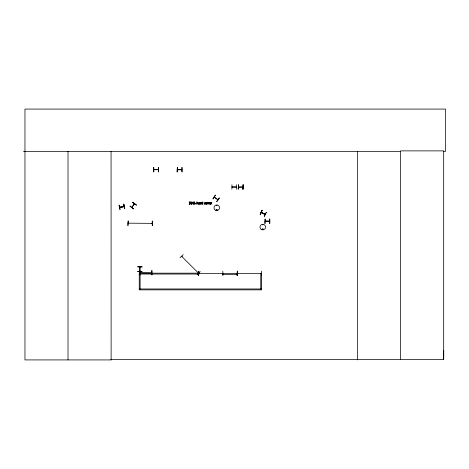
<?xml version="1.0" encoding="UTF-8"?>
<svg xmlns="http://www.w3.org/2000/svg" width="469" height="469" viewBox="0 0 469 469"><rect width="100%" height="100%" fill="white"/><g stroke="black" fill="none" stroke-linecap="round" stroke-linejoin="round"><path stroke-width="0.7" d="M443.357 151.364L445.55 151.364L445.55 109.078L24.963 109.078L24.963 359.922L111.13 359.922L111.071 359.43L443.68 359.43L443.744 350.361M137.646 266.925L142.13 266.984M139.85 271.422L140.008 267.084M142.013 271.528L137.523 271.639L142.007 271.586M181.609 256.285L181.96 256.637L181.82 256.209M198.698 273.122L198.223 272.905L198.58 273.257M214.233 197.162L217.933 199.612M216.549 205.44C217.258 204.642 216.819 206.36 216.602 205.328M216.526 209.866C217.37 208.881 216.801 211.021 216.531 209.713M217.211 209.977C216.461 208.418 216.232 211.05 217.141 210.065M262.529 224.757L263.015 224.692L262.564 224.815M262.341 229.177C263.472 227.87 263.015 230.472 262.388 229.282M139.873 272.688L151.645 272.847M263.033 229.247C261.966 229.968 263.091 228.092 262.968 229.37M264.704 214.28L265.237 214.257L261.28 212.469M260.178 214.31L262.224 210.317M264.27 216.367L266.31 212.375M119.742 207.216L124.097 206.571L119.788 207.415M123.599 206.419L123.605 206.682M139.809 266.984L139.897 271.399M128.178 223.197L128.676 223.197L128.195 223.379M199.313 273.497L198.844 273.497M153.902 169.602L154.401 169.755M157.865 169.807L158.381 169.602L153.949 169.755M177.37 169.602L177.839 169.79M181.403 169.796L181.855 169.602M269.095 221.175L269.593 221.175M131.807 207.316L134.374 203.698M134.474 203.827L131.982 207.38M216.672 201.564L219.281 197.918M216.807 201.658L219.433 198.024M217.874 199.776L214.274 197.191M152.179 223.355L128.272 223.174M128.225 223.355L128.676 223.35M199.266 273.491L198.874 273.321L222.781 273.474L222.359 273.292M222.769 273.491L222.423 273.527M237.367 273.321L237.865 273.316L237.378 273.497M153.949 169.602L158.323 169.585M231.979 186.932L236.353 186.92M265.653 221.38C263.361 220.541 276.54 221.954 265.155 221.333M180.043 257.786L183.238 254.638M197.056 274.799L200.228 271.627M261.274 212.264L261.591 212.615M119.736 207.198L123.992 206.331M120.691 207.357L123.2 206.788M119.202 205.146L120.082 209.543M152.085 223.402L151.774 223.402M261.274 273.497L260.916 273.48M242.86 187.137L238.563 187.113M265.202 221.128L269.534 221.157M151.868 270.525L151.88 275.01L151.897 270.525M152.413 221.034L152.419 225.513M128.225 223.197L128.629 223.197M222.816 271.158L222.904 275.637M237.461 273.497L261.315 273.321L260.911 273.321M261.38 275.637L261.415 271.158M23.45 151.54L24.963 151.534M24.963 151.364L400.632 151.364M153.65 167.439L153.674 171.918M181.855 167.439L181.913 171.918M177.417 169.602L181.761 169.579M181.855 169.807L177.417 169.796M231.932 184.768L231.903 189.253M242.86 186.885L238.481 187.113M232.026 187.113L236.417 187.137M236.417 189.253L236.476 184.768M269.845 219.011L269.822 223.496M139.246 274.037L199.008 274.037L199.008 273.169L139.246 273.169L139.246 289.854L261.638 289.854L261.638 274.037L260.764 274.037L260.764 288.98M139.246 288.98L261.638 288.98M137.652 266.697L142.136 266.814M151.739 223.373L152.179 223.197M261.368 212.287L265.237 214.257M262.024 212.985L264.334 214.116M266.251 212.346L264.24 216.35M132.633 202.42L136.303 204.994M198.545 273.222L181.644 256.32L182.036 256.426M123.646 204.191L124.584 208.576M118.979 205.193L119.917 209.579M237.32 271.158L237.32 275.637M152.226 221.034L152.255 225.513M139.868 275.01L139.868 270.525L139.75 273.093M443.68 359.43L443.68 150.877L400.632 150.877L400.632 359.43M357.577 151.364L357.577 359.922M269.657 219.011L269.657 223.496M265.049 223.496L265.114 219.011L264.885 223.496M242.983 184.768L242.983 189.253M182.083 167.439L182.083 171.918M158.61 171.918L158.381 167.439L158.416 171.918M153.838 167.439L153.838 171.918M140.12 274.037L140.12 288.98M111.065 151.364L111.13 359.922M68.017 151.364L68.017 359.922M190.338 203.077A0.662 0.662 0 0 0 189.992 202.86L189.47 202.843L189.47 202.215L190.461 201.934L189.159 201.934C188.937 203.458 191.633 203.517 189.066 204.22L190.156 204.22L190.461 203.358A0.586 0.586 0 0 0 190.232 202.977M190.789 202.825C191.915 208.166 193.392 198.909 190.789 202.825M191.118 202.708C191.246 206.518 192.736 200.767 191.118 202.708M192.595 202.426C193.304 205.1 194.272 200.486 192.595 202.426M194.324 203.482C195.04 206.155 196.001 201.541 194.324 203.482M204.548 203.265C204.408 204.437 206.647 203.974 204.724 204.285A0.686 0.686 0 0 1 204.367 203.986L204.461 202.725L205.586 202.626L204.548 203.265M207.316 203.417L207.099 204.109A0.704 0.704 0 0 1 206.694 204.337L205.85 203.962L205.95 202.725A0.709 0.709 0 0 1 206.354 202.497L206.694 202.497A0.698 0.698 0 0 1 207.099 202.725L207.316 203.417M192.882 202.385C192.97 204.32 193.908 201.394 192.882 202.385M194.617 203.435C194.676 205.363 195.684 202.456 194.617 203.435M201.43 203.212L201.693 204.22L202.901 204.302L202.901 201.828L202.602 202.602A0.809 0.809 0 0 0 202.016 202.497A0.698 0.698 0 0 0 201.641 202.725L201.43 203.212M209.139 203.218L209.485 204.208L210.622 204.197L209.438 203.593L210.657 203.446L210.358 202.585L209.614 202.544L209.139 203.218M206.073 203.118C206.29 205.868 207.761 201.688 206.073 203.118M201.752 203.136C201.969 205.78 203.253 201.664 201.752 203.136M198.545 203.616L198.528 203.786A0.61 0.61 0 0 0 198.622 204.115L199.941 204.302L199.835 202.702L198.674 202.567L199.647 203.136L198.545 203.616M198.856 203.652L199.307 204.062L199.647 203.376L198.856 203.652M209.473 203.018C210.599 204.109 210.393 202.004 209.473 203.018M208.711 202.526L208.224 203.898L207.415 202.526L208.084 204.302L209.022 202.526L208.711 202.526M265.19 214.462L261.227 212.521L265.19 214.462M262.048 210.229L260.236 214.339L262.024 210.223M194.5 201.934L193.263 204.302L194.5 201.934M130.019 206.102L133.524 208.898L130.019 206.102M132.756 202.245L136.268 205.041L132.756 202.245M215.377 195.127L212.979 198.92L215.377 195.127M200.773 202.954L200.363 204.302L200.363 202.526L201.301 202.538L200.773 202.954M211.367 202.954L210.962 204.302L210.962 202.526L211.9 202.538L211.367 202.954M197.267 202.62L196.839 201.828L196.839 204.302L197.138 202.977L197.596 202.76L198.235 204.302L198.153 202.749L197.267 202.62M123.828 204.156L124.525 208.588L123.81 204.156M128.166 221.034L127.943 225.519L128.166 221.034M198.815 271.158L198.598 275.643L198.786 271.158M237.349 271.158L237.15 275.643L237.343 271.158M177.37 167.439L177.124 171.918L177.37 167.439M238.469 184.768L238.223 189.253L238.44 184.768M243.2 184.768L242.954 189.253L243.2 184.768M237.584 273.603L222.64 273.603L222.64 274.471L237.584 274.471L237.584 273.603M215.394 210.188A2.796 2.796 0 0 0 219.592 207.767A2.796 2.796 0 0 0 215.394 205.346A2.796 2.796 0 0 0 215.394 210.188M261.374 229.511A2.802 2.802 0 0 0 265.577 227.084A2.802 2.802 0 0 0 261.374 224.657A2.802 2.802 0 0 0 261.374 229.511"/></g></svg>
